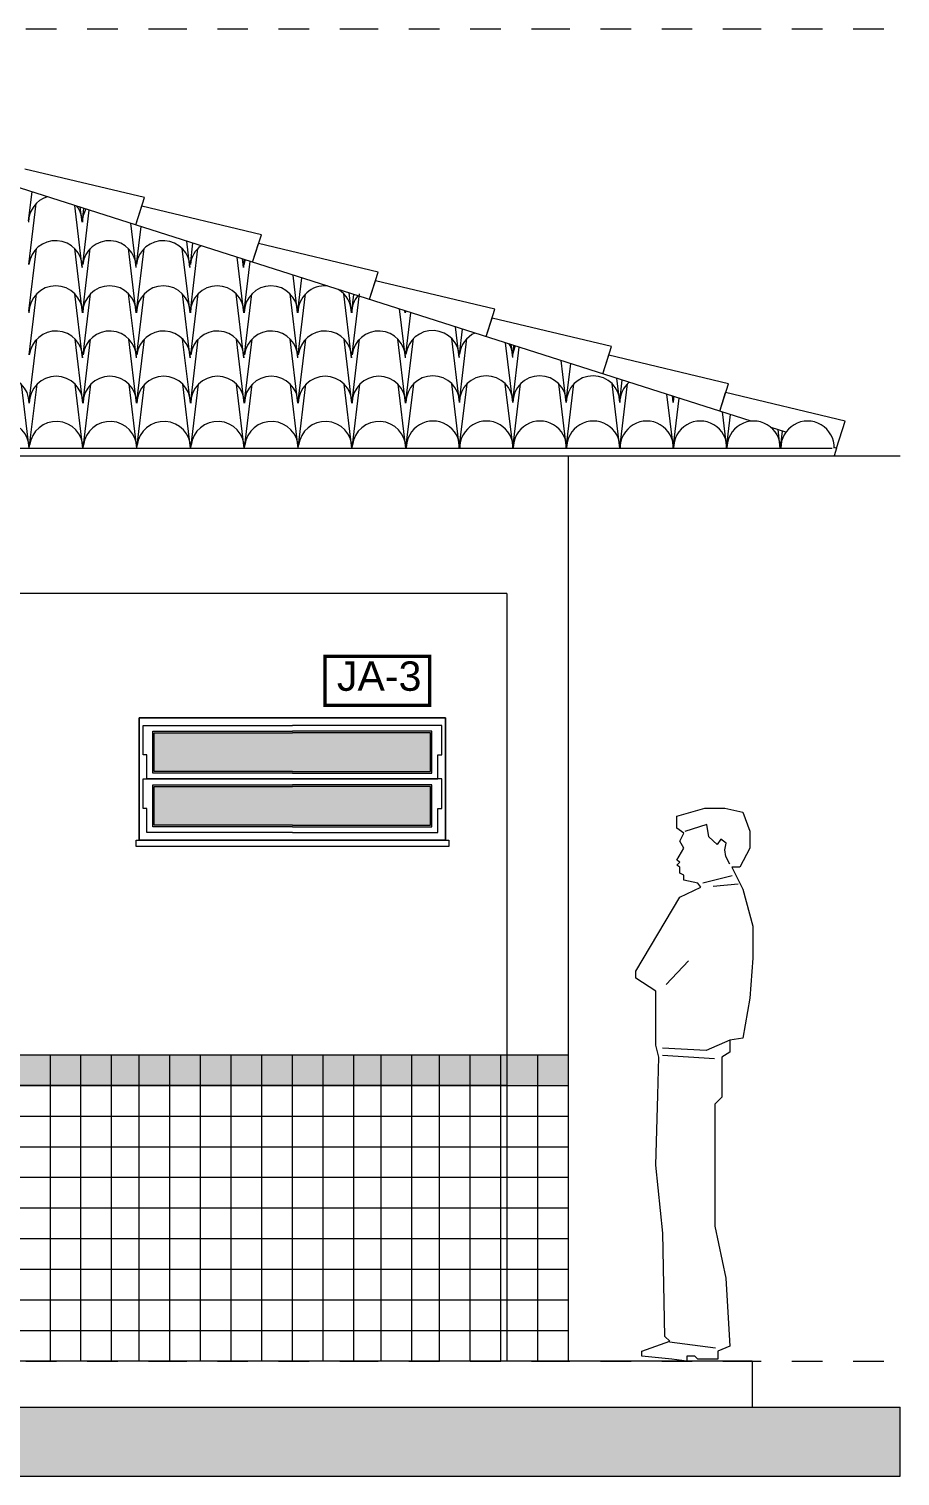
# Model space of a CAD drawing. Extents: x 12 to 194, y 116 to 198.
# Drawn here: x 47.615 to 50.458, y 163.569 to 168.292 of the extents above; entities that cross this region are included whole.
import ezdxf

# ---------------------------------------------------------------- set-up
doc = ezdxf.new("R2010")
doc.units = 0
doc.header["$LTSCALE"] = 0.005
doc.linetypes.add('C5', pattern=[60, 50, -5, 0, -5])
doc.linetypes.add('TRAÇO-2PTOS_P', pattern=[0.625, 0.25, -0.125, 0, -0.125, 0, -0.125])
doc.layers.get('0').update_dxf_attribs({"linetype": 'CONTINUOUS'})
for name, color, linetype in [('01', 1, 'CONTINUOUS'), ('0_HATCH', 1, 'CONTINUOUS'), ('252', 252, 'CONTINUOUS'), ('A-01', 1, 'CONTINUOUS'), ('A-CHAO', 8, 'CONTINUOUS'), ('A-ESQUADRIAS', 2, 'CONTINUOUS'), ('A-HACH', 7, 'CONTINUOUS'), ('ARQ-ALV-ENCOBERTA', 8, 'CONTINUOUS'), ('ARQ-ESQ-VISTA1', 2, 'CONTINUOUS'), ('ARQ-EXO-1_100', 251, 'C5'), ('ARQ-HTC', 9, 'CONTINUOUS'), ('ARQ-SMB-1_100', 1, 'CONTINUOUS'), ('ARQ-TXT-1_075', 2, 'CONTINUOUS'), ('BL-AR-TELHA 2', 2, 'CONTINUOUS'), ('TELHA', 3, 'CONTINUOUS')]:
    doc.layers.add(name, color=color, linetype=linetype)
doc.styles.add('ESC-50-A20', font='arial.ttf', dxfattribs={"height": 0.1})

# ---------------------------------------------------------------- blocks, each defined once
blk = doc.blocks.new('HUM01')
at = {"color": 0, "linetype": 'Continuous'}
blk.add_lwpolyline([(-0.1729, 1.6119), (-0.1468, 1.6119), (-0.1827, 1.5401), (-0.2154, 1.4194), (-0.2154, 1.3149), (-0.2056, 1.1844), (-0.1827, 1.0539), (-0.1403, 1.0474), (-0.1403, 1.0082), (-0.1142, 0.9919), (-0.1142, 0.8614), (-0.0914, 0.8386), (-0.0914, 0.5938), (-0.0914, 0.4405), (-0.1273, 0.2708), (-0.1403, 0.0489), (-0.1011, 0.0326), (-0.1011, 0.0065), (-0.0359, 0.0065), (-0.0261, 0.0163), (0, 0.0163), (0, 0), (0.0489, 0.0065), (0.1468, 0.0163), (0.1468, 0.0326), (0.0555, 0.0653), (0.072, 0.0805), (0.0783, 0.4177), (0.1011, 0.6395), (0.0946, 0.8679), (0.0914, 0.9919), (0.1011, 1.0311), (0.1011, 1.2073), (0.1664, 1.2497), (0.1664, 1.2725), (0.0228, 1.514), (-0.0457, 1.5466), (-0.0359, 1.5597), (0.0098, 1.5695), (0.0098, 1.5858), (0.0228, 1.5923), (0.0228, 1.6119), (0.0326, 1.6184), (0.0228, 1.6282), (0.0326, 1.6347), (0.0098, 1.6739), (0.0228, 1.6967), (0.0098, 1.7228), (0.0326, 1.7391), (0.0326, 1.7783), (0.0326, 1.7783), (-0.0587, 1.8044), (-0.124, 1.8044), (-0.1827, 1.7913), (-0.2056, 1.7293), (-0.2056, 1.6739)], close=True, dxfattribs=at)
for points in [[(-0.1408, 1.6218), (-0.1276, 1.6473), (-0.1243, 1.6688), (-0.1284, 1.6902), (-0.1111, 1.7034), (-0.0987, 1.6861), (-0.0715, 1.7108), (-0.0656, 1.7513), (0.0069, 1.7289)], [(-0.1481, 1.5836), (-0.0517, 1.5605)], [(-0.1673, 1.5566), (-0.0864, 1.5489)], [(-0.0055, 1.3062), (0.0678, 1.2292)], [(-0.1403, 1.0474), (-0.0633, 1.0135), (0.0793, 1.0212)], [(-0.0903, 0.9865), (0.0793, 0.9981)], [(-0.0941, 0.0428), (0.0562, 0.0621)]]:
    blk.add_lwpolyline(points, dxfattribs=at)

msp = doc.modelspace()

# ---------------------------------------------------------------- hatches: boundary and pattern name
at = {"layer": '0_HATCH'}
h = msp.add_hatch(color=160, dxfattribs=at)
h.paths.add_polyline_path([(44.1997, 164.9438), (44.1997, 164.8438), (49.1747, 164.8438), (49.1747, 164.9438)])
h.paths.add_polyline_path([(43.9997, 164.8438), (43.9997, 164.9438), (40.1747, 164.9438), (40.1747, 164.8438)])
h = msp.add_hatch(color=160, dxfattribs=at)
h.paths.add_polyline_path([(49.2747, 164.9438), (49.1747, 164.9438), (49.1747, 164.8438), (49.2747, 164.8438)])
h.paths.add_polyline_path([(49.3747, 164.9438), (49.2747, 164.9438), (49.2747, 164.8438), (49.3747, 164.8438)])
at = {"layer": '252', "linetype": 'Continuous'}
h = msp.add_hatch(color=256, dxfattribs=at)
h.set_gradient(color1=(91, 91, 91), one_color=1, tint=1, name='INVHEMISPHERICAL')
h.paths.add_polyline_path([(48.9253, 165.8678), (48.9253, 165.9944), (48.4747, 165.9944), (48.0241, 165.9944), (48.0241, 165.8678), (48.4747, 165.8678)])
h.paths.add_polyline_path([(48.4747, 165.8198), (48.0241, 165.8198), (48.0241, 165.6932), (48.4747, 165.6932), (48.9253, 165.6932), (48.9253, 165.8198)])
at = {"layer": 'A-HACH'}
msp.add_hatch(color=254, dxfattribs=at).paths.add_polyline_path([(50.4577, 163.5688), (50.4577, 163.7938), (31.0075, 163.7938), (31.0075, 163.5688)])

# ---------------------------------------------------------------- linework, layer by layer
at = {"color": 1}
for points in [[(47.9874, 166.0184), (48.4747, 166.0184)], [(48.4747, 165.8438), (48.0001, 165.8438), (48.0001, 165.9226), (47.9874, 165.9226), (47.9874, 166.0184)], [(48.962, 166.0184), (48.4747, 166.0184)], [(48.4747, 165.8438), (48.9493, 165.8438), (48.9493, 165.9226), (48.962, 165.9226), (48.962, 166.0184)], [(48.4747, 165.8628), (48.0191, 165.8628), (48.0191, 165.9994), (48.4747, 165.9994)], [(48.4747, 165.8628), (48.9303, 165.8628), (48.9303, 165.9994), (48.4747, 165.9994)], [(48.4747, 165.6692), (48.0001, 165.6692), (48.0001, 165.748), (47.9874, 165.748), (47.9874, 165.8438)], [(47.9874, 165.8438), (48.4747, 165.8438)], [(48.4747, 165.6882), (48.0191, 165.6882), (48.0191, 165.8248), (48.4747, 165.8248)], [(48.4747, 165.6692), (48.9493, 165.6692), (48.9493, 165.748), (48.962, 165.748), (48.962, 165.8438)], [(48.962, 165.8438), (48.4747, 165.8438)], [(48.4747, 165.6882), (48.9303, 165.6882), (48.9303, 165.8248), (48.4747, 165.8248)]]:
    msp.add_lwpolyline(points, dxfattribs=at)
at = {"layer": '01', "color": 251}
for p, q in [((49.1747, 164.9438), (49.3747, 164.9438)), ((49.2747, 164.9438), (49.2747, 163.9438)), ((44.1997, 164.8438, -9.9679), (49.1747, 164.8438, -9.9679)), ((49.1747, 164.8438), (49.3747, 164.8438)), ((49.1747, 164.7438), (49.3747, 164.7438)), ((49.1747, 164.6438), (49.3747, 164.6438)), ((49.1747, 164.5438), (49.3747, 164.5438)), ((49.1747, 164.4438), (49.3747, 164.4438)), ((49.1747, 164.3438), (49.3747, 164.3438)), ((49.1747, 164.2438), (49.3747, 164.2438)), ((49.1747, 164.1438), (49.3747, 164.1438)), ((49.1747, 164.0438), (49.3747, 164.0438))]:
    msp.add_line(p, q, dxfattribs=at)
at = {"layer": '252'}
for p, q in [((47.6848, 163.9438), (47.6848, 164.9438)), ((47.7848, 163.9438), (47.7848, 164.9438)), ((47.8848, 163.9438), (47.8848, 164.9438)), ((47.9748, 163.9438), (47.9748, 164.9438)), ((48.0748, 163.9438), (48.0748, 164.9438)), ((48.1748, 163.9438), (48.1748, 164.9438)), ((48.2748, 163.9438), (48.2748, 164.9438)), ((48.3748, 163.9438), (48.3748, 164.9438)), ((48.4748, 163.9438), (48.4748, 164.9438)), ((48.5748, 163.9438), (48.5748, 164.9438)), ((48.6748, 163.9438), (48.6748, 164.9438)), ((48.7648, 163.9438), (48.7648, 164.9438)), ((48.8648, 163.9438), (48.8648, 164.9438)), ((48.9548, 163.9438), (48.9548, 164.9438)), ((49.0548, 163.9438), (49.0548, 164.9438)), ((49.1548, 163.9438), (49.1548, 164.9438)), ((44.1997, 164.7438, -2.9712), (49.1747, 164.7438, -6.5033)), ((44.1997, 164.6438, -2.9712), (49.1747, 164.6438, -6.5033)), ((44.1997, 164.5438, -2.9712), (49.1747, 164.5438, -6.5033)), ((44.1997, 164.4438, -2.9712), (49.1747, 164.4438, -6.5033)), ((44.1997, 164.3438, -2.9712), (49.1747, 164.3438, -6.5033)), ((44.1997, 164.2438, -2.9712), (49.1747, 164.2438, -6.5033)), ((44.1997, 164.1438, -2.9712), (49.1747, 164.1438, -6.5033)), ((44.1997, 164.0438, -2.9712), (49.1747, 164.0438, -6.5033))]:
    msp.add_line(p, q, dxfattribs=at)
for points in [[(44.1997, 164.9438), (49.1747, 164.9438)], [(49.1747, 164.8438), (44.1997, 164.8438)]]:
    msp.add_lwpolyline(points, dxfattribs=at)
at = {"layer": 'A-01', "color": 3}
for p, q in [((49.9722, 167.0118), (46.2497, 168.1983)), ((50.085, 166.9758), (50.0369, 166.9912)), ((50.2504, 166.9231), (50.2424, 166.9257)), ((50.2504, 166.9231), (50.2431, 166.9254)), ((50.2504, 166.923), (50.2431, 166.8988)), ((50.2504, 166.923), (50.2431, 166.8988)), ((49.3747, 166.8438), (49.3747, 163.9438)), ((49.1747, 166.4488), (49.1747, 163.9438))]:
    msp.add_line(p, q, dxfattribs=at)
at = {"layer": 'A-01', "color": 5}
for q in [(33.0247, 163.9438), (49.9747, 163.7938)]:
    msp.add_line((49.9747, 163.9438), q, dxfattribs=at)
at = {"layer": 'A-01', "color": 3}
for points in [[(33.6247, 166.4488), (33.6247, 166.8988), (49.3747, 166.8988), (49.3747, 166.4488)], [(49.1747, 166.4488), (44.1997, 166.4488)]]:
    msp.add_lwpolyline(points, dxfattribs=at)
at = {"layer": 'A-CHAO', "color": 6}
msp.add_line((31.0075, 163.7938), (50.4577, 163.7938), dxfattribs=at)
at = {"layer": 'A-ESQUADRIAS', "color": 2}
for points in [[(47.9747, 165.6438), (48.9747, 165.6438), (48.9747, 166.0438), (47.9747, 166.0438)], [(47.9747, 166.0438), (48.9747, 166.0438), (48.9747, 165.6438), (47.9747, 165.6438)]]:
    msp.add_lwpolyline(points, close=True, dxfattribs=at)
at = {"layer": 'A-ESQUADRIAS', "color": 1}
for points in [[(48.4747, 165.8678), (48.0241, 165.8678), (48.0241, 165.9944), (48.4747, 165.9944)], [(48.4747, 165.8678), (48.9253, 165.8678), (48.9253, 165.9944), (48.4747, 165.9944)], [(48.4747, 165.6932), (48.0241, 165.6932), (48.0241, 165.8198), (48.4747, 165.8198)], [(48.4747, 165.6932), (48.9253, 165.6932), (48.9253, 165.8198), (48.4747, 165.8198)]]:
    msp.add_lwpolyline(points, dxfattribs=at)
at = {"layer": 'ARQ-ALV-ENCOBERTA', "linetype": 'TRAÇO-2PTOS_P', "ltscale": 15}
msp.add_line((31.0075, 163.7938), (49.9747, 163.7938), dxfattribs=at)
at = {"layer": 'ARQ-ESQ-VISTA1'}
msp.add_lwpolyline([(47.9647, 165.6438), (48.9847, 165.6438), (48.9847, 165.6238), (47.9647, 165.6238)], close=True, dxfattribs=at)
at = {"layer": 'ARQ-EXO-1_100', "color": 252, "linetype": 'TRAÇO-2PTOS_P', "ltscale": 100}
for p, q in [((31.7548, 168.2917), (50.4577, 168.2917)), ((31.7548, 163.9438), (50.4577, 163.9438))]:
    msp.add_line(p, q, dxfattribs=at)
at = {"layer": 'ARQ-EXO-1_100', "color": 252, "ltscale": 2}
msp.add_line((31.7548, 166.8988), (50.4577, 166.8988), dxfattribs=at)
at = {"layer": 'ARQ-HTC', "color": 253}
msp.add_lwpolyline([(43.0396, 163.7938), (43.0396, 163.5688), (50.4577, 163.5688), (50.4577, 163.7938)], dxfattribs=at)
at = {"layer": 'ARQ-SMB-1_100', "color": 252, "ltscale": 10, "const_width": 0.0107}
msp.add_lwpolyline([(48.5813, 166.0845), (48.9223, 166.0845), (48.9223, 166.2445), (48.5813, 166.2445)], close=True, dxfattribs=at)
at = {"layer": 'BL-AR-TELHA 2'}
for p, q in [((47.6139, 167.6656), (47.6252, 167.7599)), ((47.615, 167.5228), (47.639, 167.7222)), ((47.7889, 167.5133), (47.7645, 167.7154)), ((47.7883, 167.6608), (47.7824, 167.7097)), ((47.7894, 167.6656), (47.7943, 167.706)), ((47.7906, 167.5228), (47.8119, 167.7003)), ((47.9644, 167.5133), (47.9471, 167.6573)), ((47.9661, 167.5228), (47.981, 167.6464)), ((47.615, 167.3705), (47.6396, 167.5747)), ((47.7894, 167.3657), (47.7643, 167.5747)), ((47.7906, 167.3705), (47.8151, 167.5747)), ((47.965, 167.3657), (47.9398, 167.5747)), ((47.9661, 167.3705), (47.9907, 167.5747)), ((48.1406, 167.3657), (48.1154, 167.5747)), ((48.14, 167.5133), (48.1297, 167.5991)), ((48.1417, 167.5228), (48.1501, 167.5925)), ((48.1417, 167.3705), (48.1663, 167.5747)), ((48.3161, 167.3657), (48.2944, 167.5466)), ((48.3156, 167.5133), (48.3122, 167.5409)), ((48.3173, 167.5228), (48.3192, 167.5387)), ((48.3173, 167.3705), (48.3368, 167.533)), ((48.4917, 167.3657), (48.4769, 167.4884)), ((48.4928, 167.3705), (48.5059, 167.4791)), ((47.6161, 167.2277), (47.6401, 167.4271)), ((47.79, 167.2182), (47.7648, 167.4271)), ((47.7917, 167.2277), (47.8157, 167.4271)), ((47.9656, 167.2182), (47.9404, 167.4271)), ((47.9673, 167.2277), (47.9913, 167.4271)), ((48.1411, 167.2182), (48.116, 167.4271)), ((48.1428, 167.2277), (48.1669, 167.4271)), ((48.3167, 167.2182), (48.2916, 167.4271)), ((48.3184, 167.2277), (48.3424, 167.4271)), ((48.4923, 167.2182), (48.4671, 167.4271)), ((48.494, 167.2277), (48.518, 167.4271)), ((48.6678, 167.2182), (48.6427, 167.4271)), ((48.6673, 167.3657), (48.6595, 167.4302)), ((48.6696, 167.2277), (48.6936, 167.4271)), ((48.6684, 167.3705), (48.675, 167.4252)), ((48.8434, 167.2182), (48.8242, 167.3777)), ((48.8428, 167.3657), (48.8421, 167.372)), ((48.8453, 167.2292), (48.8617, 167.3657)), ((49.0192, 167.2198), (49.0072, 167.3194)), ((49.0197, 167.2292), (49.0297, 167.3122)), ((47.6161, 167.0754), (47.6407, 167.2796)), ((47.7906, 167.0706), (47.7654, 167.2796)), ((47.7917, 167.0754), (47.8163, 167.2796)), ((47.9661, 167.0706), (47.941, 167.2796)), ((47.9673, 167.0754), (47.9919, 167.2796)), ((48.1417, 167.0706), (48.1166, 167.2796)), ((48.1428, 167.0754), (48.1674, 167.2796)), ((48.3173, 167.0706), (48.2921, 167.2796)), ((48.3184, 167.0754), (48.343, 167.2796)), ((48.4928, 167.0706), (48.4677, 167.2796)), ((48.494, 167.0754), (48.5186, 167.2796)), ((48.6684, 167.0706), (48.6433, 167.2796)), ((48.6696, 167.0754), (48.6941, 167.2796)), ((48.844, 167.0706), (48.8188, 167.2796)), ((48.8453, 167.0769), (48.8699, 167.2811)), ((49.0197, 167.0722), (48.9946, 167.2811)), ((49.0197, 167.0769), (49.0443, 167.2811)), ((49.1942, 167.0722), (49.1707, 167.2673)), ((49.1936, 167.2198), (49.1885, 167.2616)), ((49.1941, 167.2292), (49.1977, 167.2586)), ((49.1941, 167.0769), (49.2153, 167.253)), ((49.3686, 167.0722), (49.352, 167.2094)), ((49.3685, 167.0769), (49.3833, 167.1995)), ((49.543, 167.0722), (49.5334, 167.1516)), ((49.543, 167.0769), (49.5513, 167.1459)), ((47.6156, 166.9231), (47.5904, 167.132)), ((47.6161, 166.9231), (47.6413, 167.132)), ((47.7911, 166.9231), (47.766, 167.132)), ((47.7917, 166.9231), (47.8169, 167.132)), ((47.9667, 166.9231), (47.9416, 167.132)), ((47.9673, 166.9231), (47.9924, 167.132)), ((48.1423, 166.9231), (48.1171, 167.132)), ((48.1428, 166.9231), (48.168, 167.132)), ((48.3178, 166.9231), (48.2927, 167.132)), ((48.3184, 166.9231), (48.3436, 167.132)), ((48.4934, 166.9231), (48.4683, 167.132)), ((48.494, 166.9231), (48.5191, 167.132)), ((48.669, 166.9231), (48.6438, 167.132)), ((48.6696, 166.9231), (48.6947, 167.132)), ((48.8446, 166.9231), (48.8194, 167.132)), ((48.8451, 166.9231), (48.8705, 167.1336)), ((49.0205, 166.9231), (48.9952, 167.1336)), ((49.0195, 166.9231), (49.0449, 167.1336)), ((49.1949, 166.9231), (49.1696, 167.1336)), ((49.1939, 166.9231), (49.2193, 167.1336)), ((49.3693, 166.9231), (49.344, 167.1336)), ((49.3684, 166.9231), (49.3937, 167.1336)), ((49.5437, 166.9231), (49.5184, 167.1336)), ((49.5428, 166.9231), (49.5681, 167.1336)), ((49.7181, 166.9231), (49.6969, 167.0995)), ((49.7174, 167.0722), (49.7148, 167.0938)), ((49.7172, 166.9231), (49.7369, 167.0868)), ((49.7174, 167.0769), (49.7192, 167.0924)), ((49.8926, 166.9231), (49.8783, 167.0417)), ((49.8916, 166.9231), (49.9049, 167.0332)), ((50.067, 166.9231), (50.0596, 166.9839)), ((50.0673, 166.9231), (50.0741, 166.9793))]:
    msp.add_line(p, q, dxfattribs=at)
for centre, radius, start, end in [((47.7014, 167.6608), 0.0875, 107.8436, 180), ((47.7014, 167.6608), 0.0875, 0, 36.7985), ((47.8769, 167.6608), 0.0875, 150.5183, 180), ((47.7019, 167.5133), 0.0875, 0, 173.4581), ((47.8775, 167.5133), 0.0875, 0, 173.4581), ((48.0531, 167.5133), 0.0875, 0, 173.4581), ((48.2286, 167.5133), 0.0875, 126.1284, 173.4581), ((48.2286, 167.5133), 0.0875, 0, 18.5137), ((48.4042, 167.5133), 0.0875, 163.4007, 173.4581), ((47.7025, 167.3657), 0.0875, 0, 180), ((47.8781, 167.3657), 0.0875, 0, 180), ((48.0536, 167.3657), 0.0875, 0, 180), ((48.2292, 167.3657), 0.0875, 0, 180), ((48.4048, 167.3657), 0.0875, 0, 180), ((48.5803, 167.3657), 0.0875, 84.777, 180), ((48.5803, 167.3657), 0.0875, 0, 59.865), ((48.7559, 167.3657), 0.0875, 140.7831, 180), ((48.7559, 167.3657), 0.0875, 0, 3.859), ((48.9317, 167.3673), 0.0875, 177.3841, 180), ((47.7031, 167.2182), 0.0875, 0, 173.4581), ((47.8786, 167.2182), 0.0875, 0, 173.4581), ((48.0542, 167.2182), 0.0875, 0, 173.4581), ((48.2298, 167.2182), 0.0875, 0, 173.4581), ((48.4053, 167.2182), 0.0875, 0, 173.4581), ((48.5809, 167.2182), 0.0875, 0, 173.4581), ((48.7565, 167.2182), 0.0875, 0, 173.4581), ((48.9322, 167.2198), 0.0875, 0, 173.4581), ((49.1067, 167.2198), 0.0875, 114.6372, 173.4581), ((49.1067, 167.2198), 0.0875, 0, 30.0049), ((49.2811, 167.2198), 0.0875, 154.6135, 173.4581), ((47.5281, 167.0706), 0.0875, 0, 180), ((47.7036, 167.0706), 0.0875, 0, 180), ((47.8792, 167.0706), 0.0875, 0, 180), ((48.0548, 167.0706), 0.0875, 0, 180), ((48.2303, 167.0706), 0.0875, 0, 180), ((48.4059, 167.0706), 0.0875, 0, 180), ((48.5815, 167.0706), 0.0875, 0, 180), ((48.7571, 167.0706), 0.0875, 0, 180), ((48.9328, 167.0722), 0.0875, 0, 180), ((49.1072, 167.0722), 0.0875, 0, 180), ((49.2816, 167.0722), 0.0875, 0, 180), ((49.456, 167.0722), 0.0875, 0, 180), ((49.6305, 167.0722), 0.0875, 130.4429, 180), ((49.6305, 167.0722), 0.0875, 0, 14.1992), ((49.8049, 167.0722), 0.0875, 166.7493, 180), ((47.5286, 166.9231), 0.0875, 0, 173.4581), ((47.7042, 166.9231), 0.0875, 0, 173.4581), ((47.8798, 166.9231), 0.0875, 0, 173.4581), ((48.0553, 166.9231), 0.0875, 0, 173.4581), ((48.2309, 166.9231), 0.0875, 0, 173.4581), ((48.4065, 166.9231), 0.0875, 0, 173.4581), ((48.5821, 166.9231), 0.0875, 0, 173.4581), ((48.7576, 166.9231), 0.0875, 0, 173.4581), ((48.9337, 166.9249), 0.0872, 358.8033, 181.1967), ((49.1081, 166.9249), 0.0872, 358.8033, 181.1967), ((49.2825, 166.9249), 0.0872, 358.8033, 181.1967), ((49.4569, 166.9249), 0.0872, 358.8033, 181.1967), ((49.6313, 166.9249), 0.0872, 358.8033, 181.1967), ((49.8057, 166.9249), 0.0872, 358.8033, 181.1967), ((49.9801, 166.9249), 0.0872, 358.8033, 181.1967), ((50.1559, 166.9249), 0.0872, 358.8033, 181.1967)]:
    msp.add_arc(centre, radius, start, end, dxfattribs=at)
at = {"layer": 'TELHA'}
for p, q in [((47.9923, 167.7414), (47.6021, 167.8344)), ((47.9639, 167.6524), (47.9923, 167.7414)), ((47.9639, 167.6524), (47.9832, 167.7129)), ((48.3734, 167.6199), (47.9832, 167.7129)), ((48.345, 167.5309), (48.3734, 167.6199)), ((48.345, 167.5309), (48.3643, 167.5913)), ((48.7545, 167.4983), (48.3643, 167.5913)), ((48.7261, 167.4093), (48.7545, 167.4983)), ((48.7261, 167.4093), (48.7454, 167.4697)), ((49.1356, 167.3767), (48.7454, 167.4697)), ((49.1072, 167.2877), (49.1356, 167.3767)), ((49.1072, 167.2877), (49.1265, 167.3481)), ((49.5166, 167.2552), (49.1265, 167.3481)), ((49.4882, 167.1661), (49.5166, 167.2552)), ((49.4882, 167.1661), (49.5075, 167.2266)), ((49.8977, 167.1336), (49.5075, 167.2266)), ((49.8693, 167.0446), (49.8977, 167.1336)), ((49.8693, 167.0446), (49.8886, 167.105)), ((50.2788, 167.012), (49.8886, 167.105)), ((50.2504, 166.923), (50.2788, 167.012)), ((32.7491, 166.9231), (50.2364, 166.9231)), ((32.7557, 166.8988), (50.2431, 166.8988))]:
    msp.add_line(p, q, dxfattribs=at)

# ---------------------------------------------------------------- block references
at = {"layer": 'A-01', "xscale": -1}
msp.add_blockref('HUM01', (49.7619, 163.9438), dxfattribs=at)

# ---------------------------------------------------------------- texts
at = {"layer": 'ARQ-TXT-1_075', "style": 'ESC-50-A20'}
msp.add_attdef('JA-3', (48.6201, 166.1316), '', height=0.096, dxfattribs=at)

doc.saveas('drawing.dxf')
